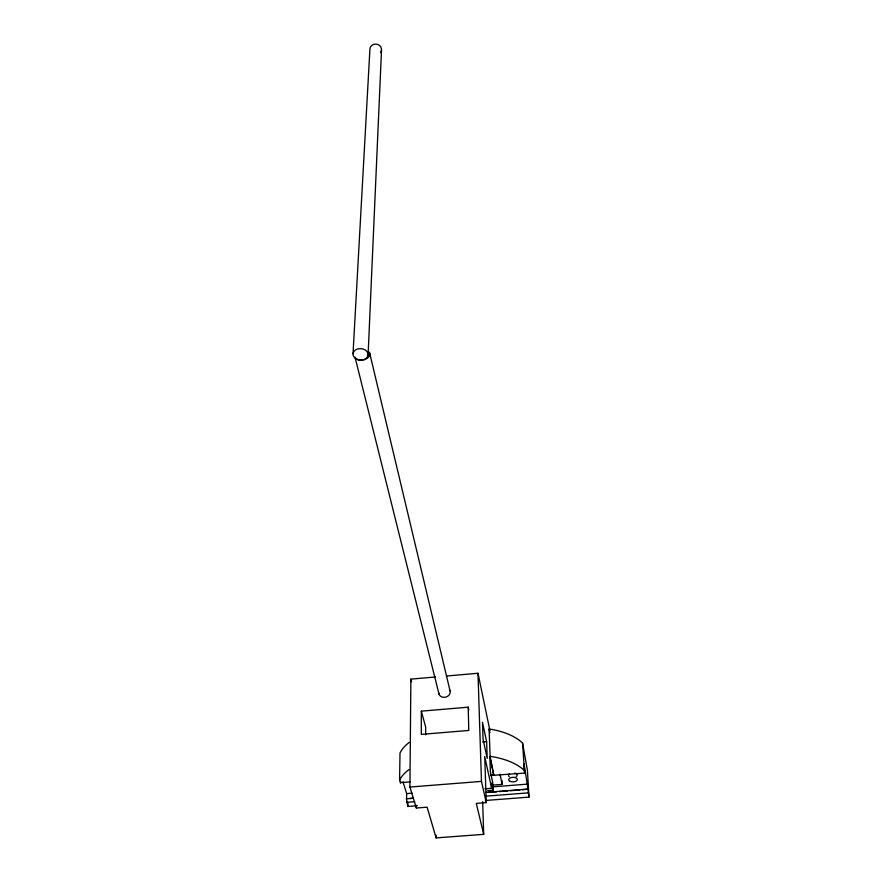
<?xml version="1.0" encoding="UTF-8"?>
<svg xmlns="http://www.w3.org/2000/svg" width="882" height="882" viewBox="0 0 882 882"><rect width="100%" height="100%" fill="white"/><g stroke="black" fill="none" stroke-linecap="round" stroke-linejoin="round"><path stroke-width="1.32" d="M421.342 711.157L421.287 734.386L468.783 730.439L468.199 707.177L421.342 711.157L425.653 727.044L425.653 734.827M482.641 801.606L483.689 834.35L436.116 837.9L427.12 807.184L416.304 808.022L416.326 805.321M416.304 808.022L409.921 787.042L410.88 679.129L435.532 676.979M402.986 781.783L406.646 793.591L406.591 798.827L413.294 798.045M417.384 805.751L407.859 806.479L407.892 802.477M400.737 781.254L400.527 782.94L399.59 780.107L399.998 753.03A57.639 30.815 -0.8 0 1 409.193 742.468M522.552 789.776L527.943 789.092L528.98 797.108L485.431 800.481M368.092 355.016A7.563 5.722 3.7 0 0 357.32 349.074A7.563 5.722 3.7 0 0 356.251 358.93A7.563 5.722 3.7 0 0 368.092 355.016L381.52 50.065M353.021 353.715L369.944 48.841A5.821 5.358 10.1 0 1 377.705 44.442A5.821 5.358 10.1 0 1 380.484 52.644M406.359 798.629L407.859 806.479M490.954 774.925L493.677 774.716L489.819 756.624L490.381 771.75L492.729 782.61L493.016 790.228L491.45 783.04L491.649 788.288L484.924 788.806M446.49 676.02L478 673.264L489.918 730.583M482.686 741.983L486.621 741.663L487.217 758.421L483.049 739.193L482.487 722.303L486.621 741.663M400.395 782.676L409.954 781.915M490.469 775.532L524.647 773.095L524.084 764.021L528.009 789.357M409.921 787.042L481.462 781.397L486.291 802.62L476.302 803.392L483.689 834.35M492.806 785.112L502.134 784.374L501.957 780.493M406.646 793.591L412.092 793.172M492.343 786.876L527.701 784.109M487.581 790.658L493.016 790.228M485.64 792.4L527.943 789.092M409.325 798.607L413.415 798.287M488.452 792.444L496.632 791.804M499.355 791.584L507.547 790.956M510.27 790.735L519.829 789.996M406.558 802.322L414.76 801.694M485.839 796.17L528.219 792.874M410.88 679.129L411.596 681.764M439.038 694.244L355.049 357.254A7.629 4.939 -13.4 0 0 365.005 359.481A7.629 4.939 -13.4 0 0 368.963 351.863M369.657 352.998L450.041 690.804M468.199 707.177L468.794 709.845M491.649 788.288L484.714 756.569L486.291 802.62M528.98 797.108L527.414 770.262L522.563 743.019A57.826 30.947 -1.2 0 0 489.102 728.984L490.116 756.337L493.677 774.716M489.102 728.984L489.885 732.788M500.028 774.209L502.134 784.374M522.563 743.019L524.581 772.819M478 673.264L481.462 781.397M436.094 835.177L436.116 837.9M449.445 689.702A5.766 4.752 -14.3 0 1 446.072 697.034A5.766 4.752 -14.3 0 1 438.828 693.02M490.116 756.337A58.73 30.561 -1.1 0 1 524.106 770.207M399.59 780.107A58.543 30.44 -0.7 0 1 408.928 769.666M514.603 773.073A4.355 2.282 -2 0 1 516.179 776.568M509.289 776.634A4.355 2.282 -2 0 1 509.432 773.845M510.27 781.43A4.366 2.282 -2 0 0 517.337 779.853A4.366 2.282 -2 0 0 511.494 777.494A4.366 2.282 -2 0 0 510.27 781.43"/></g></svg>
